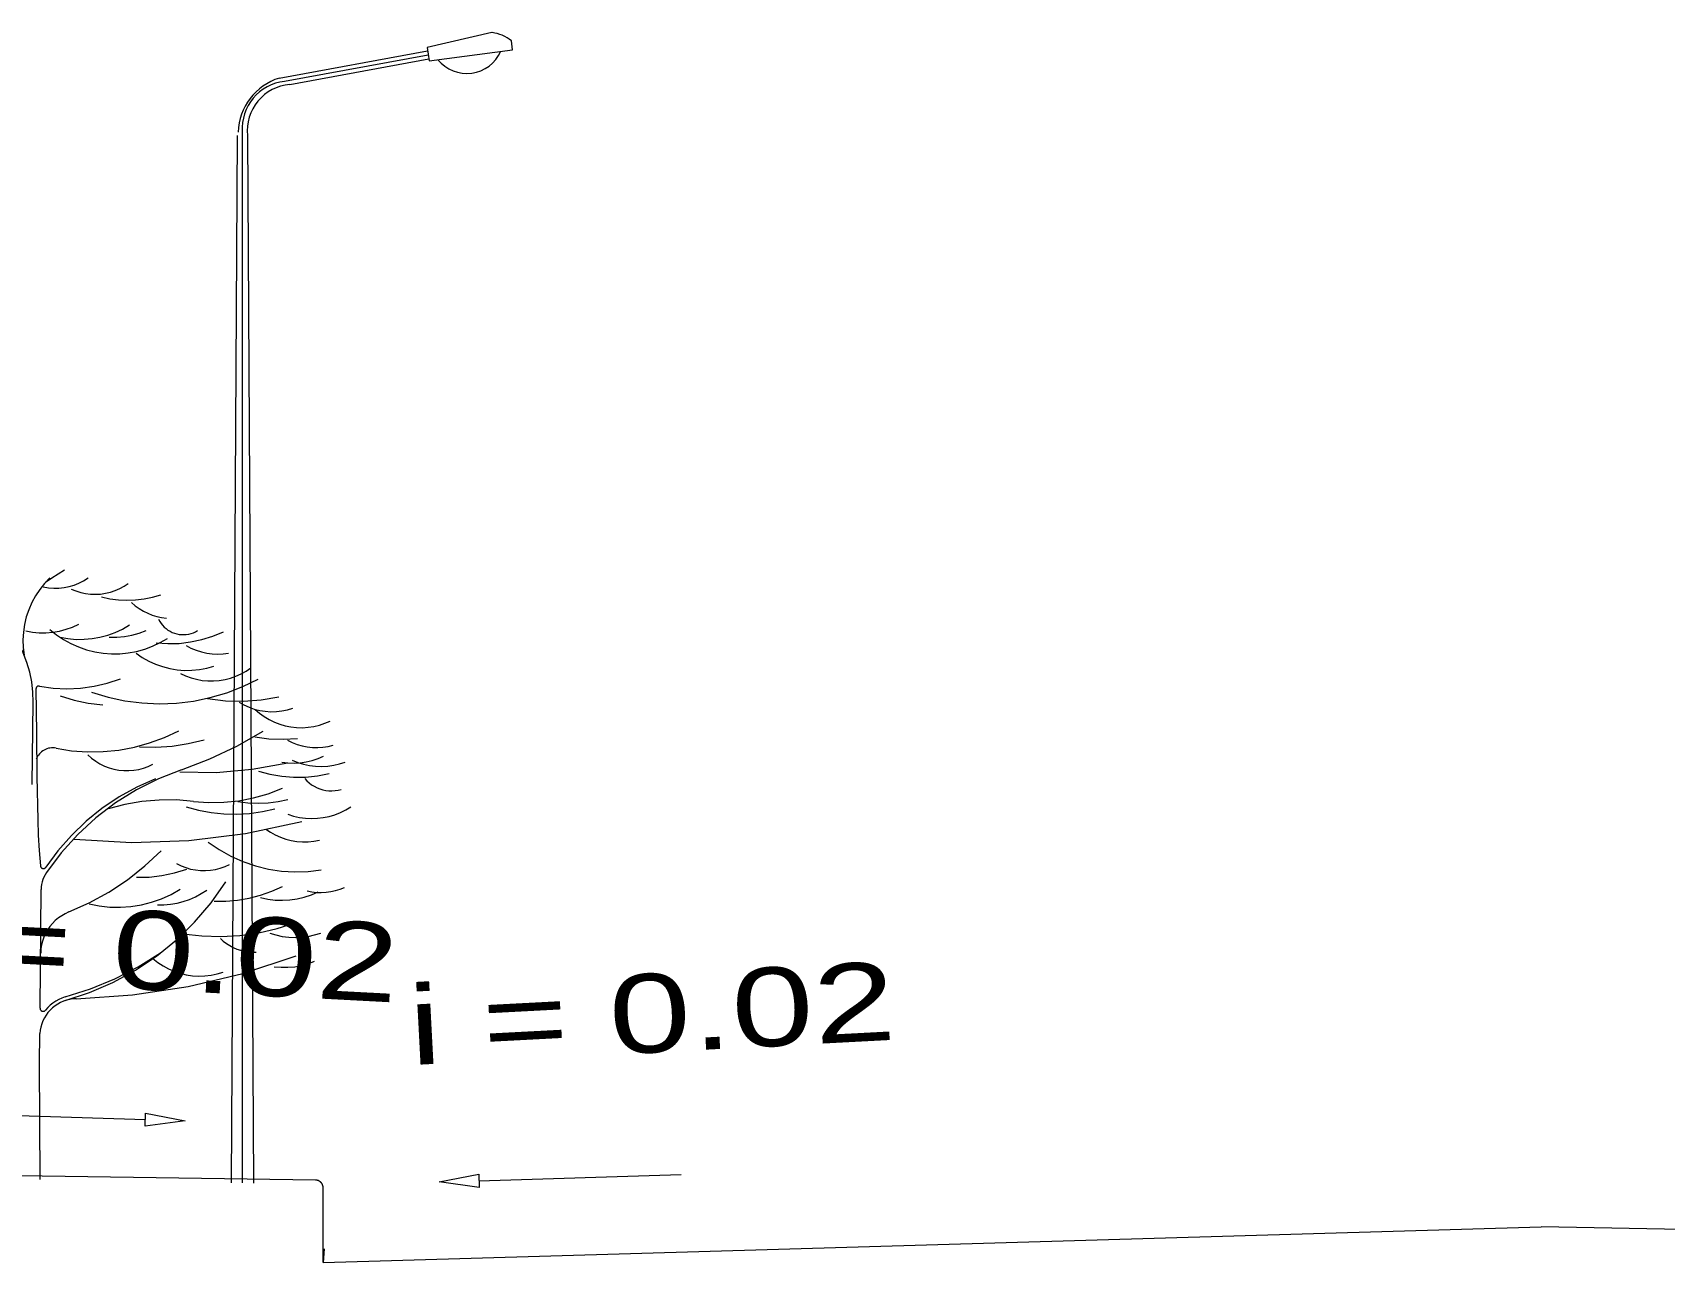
# Model space of a CAD drawing. Header units: metres. Extents: x 533049 to 537618, y 1849954 to 1852676.
# Drawn here: x 535964.4 to 536136, y 1851988.8 to 1852118.1 of the extents above; entities that cross this region are included whole.
import ezdxf

# ---------------------------------------------------------------- set-up
doc = ezdxf.new("R2010")
doc.units = ezdxf.units.M
doc.header["$LTSCALE"] = 2
for name, color, linetype, lineweight in [('2', 7, 'Continuous', 13), ('21', 7, 'Continuous', 13), ('59', 7, 'Continuous', 13)]:
    doc.layers.add(name, color=color, linetype=linetype, lineweight=lineweight)

msp = doc.modelspace()

# ---------------------------------------------------------------- linework, layer by layer
at = {"layer": '2'}
for p, q in [((535964.34, 1852039.04), (535964.46, 1852047.72)), ((535965.18, 1852015.52), (535965.3, 1852028))]:
    msp.add_line(p, q, dxfattribs=at)
for points in [[(535966.23, 1852060.78), (535965.67, 1852060.2), (535965.16, 1852059.57), (535964.7, 1852058.9), (535964.31, 1852058.19), (535963.99, 1852057.44), (535963.73, 1852056.68), (535963.55, 1852055.89), (535963.43, 1852055.08), (535963.39, 1852054.27), (535963.42, 1852053.46), (535963.53, 1852052.66)], [(535965.53, 1852059.84), (535966.07, 1852059.75), (535966.62, 1852059.71), (535967.16, 1852059.72), (535967.71, 1852059.78), (535968.24, 1852059.89), (535968.77, 1852060.04), (535969.28, 1852060.25), (535969.77, 1852060.49), (535970.23, 1852060.78)], [(535967.76, 1852061.61), (535967.09, 1852061.19), (535966.42, 1852060.76), (535965.76, 1852060.31)], [(535968.47, 1852059.61), (535968.96, 1852059.41), (535969.46, 1852059.25), (535969.97, 1852059.15), (535970.5, 1852059.08), (535971.02, 1852059.06), (535971.55, 1852059.09), (535972.07, 1852059.17), (535972.58, 1852059.29), (535973.08, 1852059.45), (535973.56, 1852059.66), (535974.03, 1852059.91), (535974.47, 1852060.19)], [(535971.64, 1852058.78), (535972.53, 1852058.59), (535973.42, 1852058.48), (535974.33, 1852058.44), (535975.23, 1852058.47), (535976.13, 1852058.58), (535977.01, 1852058.76), (535977.88, 1852059.02)], [(535974.82, 1852058.19), (535975.2, 1852057.86), (535975.62, 1852057.56), (535976.05, 1852057.29), (535976.51, 1852057.06), (535976.98, 1852056.87), (535977.46, 1852056.72), (535977.96, 1852056.61), (535978.47, 1852056.54)], [(535964.46, 1852047.72), (535964.43, 1852048.78), (535964.31, 1852049.84), (535964.1, 1852050.88), (535963.8, 1852051.9), (535963.41, 1852052.89), (535962.94, 1852053.84), (535962.38, 1852054.75), (535961.76, 1852055.61)], [(535963.68, 1852055.21), (535964.38, 1852055.08), (535965.1, 1852055.02), (535965.81, 1852055.02), (535966.52, 1852055.08), (535967.23, 1852055.2), (535967.92, 1852055.38), (535968.6, 1852055.61), (535969.25, 1852055.91)], [(535967.29, 1852054.54), (535968.12, 1852054.4), (535968.97, 1852054.32), (535969.81, 1852054.33), (535970.65, 1852054.4), (535971.48, 1852054.55), (535972.3, 1852054.77), (535973.09, 1852055.06), (535973.85, 1852055.41), (535974.59, 1852055.84)], [(535977.64, 1852056.43), (535977.77, 1852056.21), (535977.91, 1852056), (535978.07, 1852055.8), (535978.25, 1852055.62), (535978.44, 1852055.45), (535978.64, 1852055.3), (535978.86, 1852055.17), (535979.09, 1852055.06), (535979.32, 1852054.97), (535979.57, 1852054.9), (535979.82, 1852054.85), (535980.07, 1852054.83), (535980.32, 1852054.82), (535980.57, 1852054.84), (535980.82, 1852054.88), (535981.07, 1852054.94), (535981.31, 1852055.02), (535981.54, 1852055.13), (535981.76, 1852055.25)], [(535966.23, 1852055.37), (535966.92, 1852054.81), (535967.66, 1852054.32), (535968.43, 1852053.89), (535969.24, 1852053.52), (535970.08, 1852053.23), (535970.94, 1852053.02), (535971.81, 1852052.87), (535972.69, 1852052.81), (535973.58, 1852052.81), (535974.46, 1852052.9), (535975.33, 1852053.06), (535976.19, 1852053.29), (535977.02, 1852053.6), (535977.82, 1852053.98), (535978.59, 1852054.42)], [(535972.47, 1852054.54), (535973.26, 1852054.54), (535974.06, 1852054.62), (535974.84, 1852054.76), (535975.61, 1852054.97), (535976.35, 1852055.25)], [(535977.41, 1852053.95), (535978.61, 1852053.87), (535979.82, 1852053.9), (535981.02, 1852054.05), (535982.2, 1852054.3), (535983.35, 1852054.66), (535984.47, 1852055.13)], [(535975.28, 1852052.88), (535975.93, 1852052.43), (535976.61, 1852052.04), (535977.32, 1852051.71), (535978.06, 1852051.45), (535978.82, 1852051.25), (535979.59, 1852051.12), (535980.38, 1852051.06), (535981.16, 1852051.07), (535981.94, 1852051.15), (535982.71, 1852051.3), (535983.46, 1852051.51)], [(535980.54, 1852053.66), (535981.06, 1852053.39), (535981.6, 1852053.18), (535982.15, 1852053), (535982.72, 1852052.88), (535983.29, 1852052.81), (535983.87, 1852052.78), (535984.45, 1852052.8), (535985.02, 1852052.88)], [(535979.96, 1852050.73), (535980.5, 1852050.48), (535981.07, 1852050.28), (535981.65, 1852050.12), (535982.24, 1852050.01), (535982.84, 1852049.96), (535983.44, 1852049.95), (535984.04, 1852050), (535984.64, 1852050.1), (535985.22, 1852050.25), (535985.79, 1852050.45), (535986.34, 1852050.69), (535986.86, 1852050.98), (535987.36, 1852051.32)], [(535965.13, 1852049.4), (535965.1, 1852049.4), (535965.07, 1852049.4), (535965.04, 1852049.4), (535965.01, 1852049.4), (535964.99, 1852049.39), (535964.96, 1852049.39), (535964.93, 1852049.38), (535964.91, 1852049.36), (535964.88, 1852049.35), (535964.86, 1852049.33), (535964.84, 1852049.31), (535964.82, 1852049.29), (535964.8, 1852049.27), (535964.79, 1852049.24), (535964.78, 1852049.22), (535964.76, 1852049.19), (535964.76, 1852049.16), (535964.75, 1852049.14), (535964.75, 1852049.11), (535964.75, 1852049.08)], [(535964.75, 1852049.08), (535964.8, 1852044.5), (535964.86, 1852039.91), (535964.94, 1852035.33)], [(535965.13, 1852049.4), (535966.55, 1852049.2), (535967.99, 1852049.13), (535969.43, 1852049.19), (535970.86, 1852049.38), (535972.26, 1852049.71), (535973.63, 1852050.16)], [(535970.61, 1852048.78), (535972.34, 1852048.25), (535974.11, 1852047.87), (535975.9, 1852047.63), (535977.71, 1852047.54), (535979.52, 1852047.61), (535981.32, 1852047.82), (535983.09, 1852048.19), (535984.83, 1852048.7), (535986.51, 1852049.35), (535988.14, 1852050.15)], [(535967.3, 1852048.39), (535968.76, 1852047.93), (535970.26, 1852047.61), (535971.78, 1852047.42)], [(535982.81, 1852048.09), (535984.69, 1852047.86), (535986.57, 1852047.82), (535988.45, 1852047.96), (535990.31, 1852048.28)], [(535986.12, 1852047.7), (535986.63, 1852047.42), (535987.17, 1852047.18), (535987.72, 1852046.99), (535988.29, 1852046.85), (535988.87, 1852046.75), (535989.46, 1852046.71), (535990.05, 1852046.73), (535990.63, 1852046.79), (535991.21, 1852046.9), (535991.77, 1852047.07)], [(535987.82, 1852046.96), (535988.27, 1852046.56), (535988.76, 1852046.2), (535989.28, 1852045.89), (535989.83, 1852045.62), (535990.39, 1852045.4), (535990.98, 1852045.23), (535991.57, 1852045.11), (535992.17, 1852045.05), (535992.78, 1852045.03), (535993.38, 1852045.07), (535993.98, 1852045.16), (535994.57, 1852045.3), (535995.15, 1852045.49), (535995.71, 1852045.73)], [(535966.87, 1852042.87), (535968.51, 1852042.61), (535970.17, 1852042.49), (535971.83, 1852042.51), (535973.48, 1852042.67), (535975.11, 1852042.98), (535976.71, 1852043.42), (535978.27, 1852044), (535979.77, 1852044.71)], [(535975.64, 1852043), (535977.36, 1852042.97), (535979.07, 1852043.09), (535980.77, 1852043.35), (535982.43, 1852043.76)], [(535980.06, 1852040.6), (535983.03, 1852041.74), (535985.9, 1852043.1), (535988.67, 1852044.67)], [(535987.77, 1852044.08), (535989.26, 1852043.87), (535990.77, 1852043.81), (535992.28, 1852043.89)], [(535991.2, 1852043.7), (535991.7, 1852043.46), (535992.22, 1852043.27), (535992.75, 1852043.12), (535993.29, 1852043.02), (535993.84, 1852042.96), (535994.39, 1852042.95), (535994.94, 1852042.98), (535995.49, 1852043.06), (535996.02, 1852043.19)], [(535966.87, 1852042.87), (535966.71, 1852042.9), (535966.55, 1852042.91), (535966.39, 1852042.9), (535966.23, 1852042.89), (535966.07, 1852042.86), (535965.91, 1852042.81), (535965.76, 1852042.75), (535965.62, 1852042.68), (535965.48, 1852042.6), (535965.35, 1852042.5), (535965.23, 1852042.39), (535965.11, 1852042.28), (535965.01, 1852042.15), (535964.92, 1852042.02), (535964.84, 1852041.87), (535964.78, 1852041.72)], [(535970.22, 1852042.16), (535970.61, 1852041.81), (535971.04, 1852041.5), (535971.49, 1852041.22), (535971.96, 1852040.99), (535972.45, 1852040.81), (535972.96, 1852040.66), (535973.47, 1852040.56), (535973.99, 1852040.51), (535974.52, 1852040.51), (535975.04, 1852040.55), (535975.56, 1852040.64), (535976.07, 1852040.78), (535976.56, 1852040.96), (535977.04, 1852041.18)], [(535990.63, 1852041.41), (535991.26, 1852041.32), (535991.91, 1852041.3), (535992.55, 1852041.33), (535993.19, 1852041.42), (535993.81, 1852041.57), (535994.42, 1852041.78), (535995.01, 1852042.04)], [(535980.06, 1852040.6), (535977.64, 1852039.66), (535975.32, 1852038.49), (535973.12, 1852037.11), (535971.06, 1852035.54), (535969.15, 1852033.78), (535967.41, 1852031.85), (535965.85, 1852029.78)], [(535979.89, 1852040.39), (535983.71, 1852040.33), (535987.51, 1852040.65), (535991.26, 1852041.34)], [(535988.15, 1852040.45), (535989.36, 1852040.13), (535990.6, 1852039.92), (535991.85, 1852039.82), (535993.1, 1852039.84), (535994.35, 1852039.96), (535995.58, 1852040.2)], [(535991.71, 1852041.6), (535992.3, 1852041.37), (535992.91, 1852041.18), (535993.53, 1852041.05), (535994.16, 1852040.98), (535994.8, 1852040.96), (535995.44, 1852040.99), (535996.07, 1852041.08), (535996.69, 1852041.22), (535997.29, 1852041.41)], [(535977.33, 1852039.65), (535975.37, 1852038.78), (535973.49, 1852037.74), (535971.7, 1852036.54), (535970.03, 1852035.19), (535968.49, 1852033.7), (535967.07, 1852032.09), (535965.81, 1852030.35)], [(535981.32, 1852037.28), (535982.91, 1852037.16), (535984.5, 1852037.18), (535986.09, 1852037.34), (535987.65, 1852037.64), (535989.18, 1852038.08), (535990.67, 1852038.65)], [(535993.04, 1852039.69), (535993.26, 1852039.45), (535993.5, 1852039.23), (535993.75, 1852039.03), (535994.03, 1852038.86), (535994.32, 1852038.71), (535994.62, 1852038.59), (535994.93, 1852038.5), (535995.25, 1852038.43), (535995.57, 1852038.4), (535995.89, 1852038.39), (535996.22, 1852038.41), (535996.54, 1852038.46), (535996.85, 1852038.54)], [(535981.32, 1852037.28), (535979.52, 1852037.43), (535977.71, 1852037.42), (535975.9, 1852037.26), (535974.12, 1852036.96), (535972.36, 1852036.5)], [(535980.54, 1852036.7), (535981.85, 1852036.34), (535983.18, 1852036.1), (535984.53, 1852035.96), (535985.88, 1852035.93), (535987.23, 1852036.01), (535988.57, 1852036.2), (535989.89, 1852036.5)], [(535986, 1852037.28), (535987.05, 1852037.13), (535988.11, 1852037.08), (535989.17, 1852037.12), (535990.22, 1852037.25), (535991.26, 1852037.48)], [(535991.26, 1852035.92), (535991.85, 1852035.73), (535992.47, 1852035.59), (535993.09, 1852035.51), (535993.72, 1852035.48), (535994.35, 1852035.5), (535994.97, 1852035.57), (535995.59, 1852035.7), (535996.19, 1852035.87), (535996.77, 1852036.1), (535997.34, 1852036.38), (535997.88, 1852036.7)], [(535964.94, 1852035.33), (535964.99, 1852033.72), (535965.08, 1852032.11), (535965.22, 1852030.5)], [(535968.76, 1852033.29), (535974.79, 1852032.96), (535980.82, 1852033.16), (535986.81, 1852033.89), (535992.72, 1852035.15)], [(535988.92, 1852034.36), (535989.41, 1852034.03), (535989.93, 1852033.74), (535990.48, 1852033.5), (535991.04, 1852033.3), (535991.61, 1852033.16), (535992.2, 1852033.06), (535992.79, 1852033.02), (535993.39, 1852033.03), (535993.98, 1852033.08), (535994.57, 1852033.19)], [(535968.22, 1852025.64), (535970.36, 1852026.6), (535972.41, 1852027.73), (535974.37, 1852029.03), (535976.21, 1852030.48), (535977.92, 1852032.08)], [(535982.88, 1852032.99), (535984.03, 1852032.2), (535985.25, 1852031.52), (535986.53, 1852030.95), (535987.85, 1852030.5), (535989.2, 1852030.16), (535990.58, 1852029.95), (535991.98, 1852029.87), (535993.37, 1852029.91), (535994.76, 1852030.07)], [(535965.22, 1852030.5), (535965.22, 1852030.47), (535965.23, 1852030.44), (535965.24, 1852030.42), (535965.25, 1852030.39), (535965.26, 1852030.37), (535965.28, 1852030.34), (535965.29, 1852030.32), (535965.31, 1852030.3), (535965.33, 1852030.28), (535965.36, 1852030.26), (535965.38, 1852030.25), (535965.41, 1852030.24), (535965.43, 1852030.22), (535965.46, 1852030.22), (535965.49, 1852030.21), (535965.52, 1852030.21), (535965.54, 1852030.21), (535965.57, 1852030.21), (535965.6, 1852030.21), (535965.63, 1852030.22), (535965.65, 1852030.23), (535965.68, 1852030.24), (535965.7, 1852030.25), (535965.73, 1852030.27), (535965.75, 1852030.29), (535965.77, 1852030.31), (535965.79, 1852030.33), (535965.81, 1852030.35)], [(535965.85, 1852029.78), (535965.71, 1852029.55), (535965.59, 1852029.31), (535965.49, 1852029.05), (535965.41, 1852028.8), (535965.35, 1852028.53), (535965.31, 1852028.27), (535965.3, 1852028)], [(535975.33, 1852029.29), (535976.67, 1852029.32), (535978.01, 1852029.48), (535979.32, 1852029.76), (535980.61, 1852030.15)], [(535979.55, 1852030.73), (535980.02, 1852030.5), (535980.51, 1852030.31), (535981.02, 1852030.16), (535981.54, 1852030.06), (535982.06, 1852030.01), (535982.59, 1852030), (535983.11, 1852030.04), (535983.63, 1852030.12), (535984.14, 1852030.25), (535984.64, 1852030.42), (535985.12, 1852030.63)], [(535967.84, 1852016.33), (535970.39, 1852017.16), (535972.85, 1852018.23), (535975.21, 1852019.52), (535977.44, 1852021.01), (535979.52, 1852022.7), (535981.44, 1852024.58), (535983.18, 1852026.62), (535984.73, 1852028.81)], [(535970.34, 1852026.51), (535971.42, 1852026.28), (535972.53, 1852026.16), (535973.64, 1852026.14), (535974.74, 1852026.22), (535975.84, 1852026.39), (535976.91, 1852026.66), (535977.96, 1852027.03), (535978.97, 1852027.49), (535979.93, 1852028.04)], [(535977.53, 1852026.41), (535978.22, 1852026.41), (535978.91, 1852026.46), (535979.59, 1852026.58), (535980.25, 1852026.74), (535980.91, 1852026.97), (535981.54, 1852027.24), (535982.14, 1852027.57), (535982.72, 1852027.95)], [(535983.49, 1852026.79), (535984.73, 1852026.79), (535985.96, 1852026.89), (535987.18, 1852027.1), (535988.38, 1852027.41), (535989.55, 1852027.82), (535990.68, 1852028.33)], [(535993.28, 1852027.85), (535993.77, 1852027.76), (535994.27, 1852027.7), (535994.77, 1852027.69), (535995.28, 1852027.72), (535995.77, 1852027.79), (535996.26, 1852027.9), (535996.74, 1852028.05), (535997.21, 1852028.23)], [(535988.38, 1852027.18), (535989.14, 1852027), (535989.91, 1852026.9), (535990.68, 1852026.87), (535991.46, 1852026.91), (535992.23, 1852027.01), (535992.98, 1852027.19), (535993.72, 1852027.44), (535994.43, 1852027.75)], [(535968.22, 1852025.64), (535967.83, 1852025.46), (535967.46, 1852025.25), (535967.11, 1852025.01), (535966.78, 1852024.74), (535966.48, 1852024.43), (535966.21, 1852024.1), (535965.97, 1852023.75), (535965.76, 1852023.38), (535965.58, 1852022.99), (535965.44, 1852022.58), (535965.34, 1852022.17), (535965.27, 1852021.75), (535965.25, 1852021.32)], [(535980.22, 1852023.34), (535982.21, 1852023.12), (535984.2, 1852023.06), (535986.2, 1852023.17), (535988.18, 1852023.45), (535990.12, 1852023.89), (535992.03, 1852024.49)], [(535984.16, 1852022.86), (535984.46, 1852022.58), (535984.79, 1852022.32), (535985.13, 1852022.1), (535985.5, 1852021.9), (535985.88, 1852021.74), (535986.27, 1852021.61), (535986.67, 1852021.51), (535987.08, 1852021.44), (535987.49, 1852021.41), (535987.9, 1852021.42)], [(535989.34, 1852023.43), (535989.99, 1852023.22), (535990.66, 1852023.07), (535991.34, 1852022.98), (535992.03, 1852022.95), (535992.71, 1852022.98), (535993.39, 1852023.07), (535994.06, 1852023.22), (535994.72, 1852023.43)], [(535967.84, 1852016.71), (535970.48, 1852017.54), (535973.04, 1852018.6), (535975.5, 1852019.87), (535977.84, 1852021.35)], [(535968.99, 1852016.52), (535974.9, 1852016.92), (535980.75, 1852017.8), (535986.5, 1852019.18), (535992.12, 1852021.03)], [(535977.05, 1852020.74), (535977.57, 1852020.33), (535978.12, 1852019.97), (535978.69, 1852019.66), (535979.3, 1852019.4), (535979.92, 1852019.19), (535980.56, 1852019.03), (535981.21, 1852018.94), (535981.86, 1852018.9), (535982.52, 1852018.91), (535983.17, 1852018.99), (535983.82, 1852019.12), (535984.45, 1852019.3)], [(535989.82, 1852019.88), (535990.54, 1852019.82), (535991.25, 1852019.82), (535991.97, 1852019.88), (535992.68, 1852020.01), (535993.37, 1852020.2), (535994.04, 1852020.46)], [(535968.99, 1852016.52), (535968.65, 1852016.49), (535968.31, 1852016.44), (535967.98, 1852016.36), (535967.66, 1852016.25), (535967.35, 1852016.11), (535967.05, 1852015.95), (535966.76, 1852015.76), (535966.5, 1852015.55), (535966.25, 1852015.31), (535966.02, 1852015.06), (535965.82, 1852014.78), (535965.64, 1852014.49), (535965.49, 1852014.19), (535965.36, 1852013.87), (535965.26, 1852013.54), (535965.19, 1852013.21), (535965.15, 1852012.87)], [(535967.84, 1852016.71), (535967.49, 1852016.59), (535967.16, 1852016.44), (535966.84, 1852016.26), (535966.54, 1852016.06), (535966.26, 1852015.83), (535965.99, 1852015.58), (535965.75, 1852015.31)], [(535965.18, 1852015.52), (535965.18, 1852015.49), (535965.18, 1852015.46), (535965.19, 1852015.43), (535965.2, 1852015.41), (535965.21, 1852015.38), (535965.22, 1852015.36), (535965.24, 1852015.33), (535965.25, 1852015.31), (535965.27, 1852015.29), (535965.29, 1852015.27), (535965.31, 1852015.25), (535965.34, 1852015.24), (535965.36, 1852015.22), (535965.39, 1852015.21), (535965.42, 1852015.2), (535965.44, 1852015.2), (535965.47, 1852015.19), (535965.5, 1852015.19), (535965.53, 1852015.19), (535965.56, 1852015.2), (535965.59, 1852015.2), (535965.61, 1852015.21), (535965.64, 1852015.22), (535965.66, 1852015.24), (535965.69, 1852015.25), (535965.71, 1852015.27), (535965.73, 1852015.29), (535965.75, 1852015.31)], [(535965.21, 1851997.5), (535965.12, 1852009.72), (535965.15, 1852012.87)]]:
    msp.add_lwpolyline(points, dxfattribs=at)
at = {"layer": '21'}
for p, q in [((536012.72, 1852118.15), (536005.89, 1852116.58)), ((536014.88, 1852116.35), (536014.76, 1852117.3)), ((536014.88, 1852116.35), (536014.76, 1852117.3)), ((535990.35, 1852113.37), (536005.94, 1852116.24)), ((535990.35, 1852113.37), (536005.94, 1852116.24)), ((535990.9, 1852113.03), (536006.01, 1852115.82)), ((535990.9, 1852113.03), (536006.01, 1852115.82)), ((536005.89, 1852116.58), (536006.1, 1852115.18)), ((536006.1, 1852115.18), (536014.88, 1852116.35)), ((536006.1, 1852115.18), (536014.88, 1852116.35)), ((535991.44, 1852112.69), (536006.07, 1852115.39)), ((535991.44, 1852112.69), (536006.07, 1852115.39)), ((535985.91, 1852107.33), (535985.3, 1851997.15)), ((535986.46, 1852107.7), (535986.46, 1851997.13)), ((535987.01, 1852107.33), (535987.64, 1851997.11)), ((535976.27, 1852003.79), (535954.98, 1852004.44)), ((536011.34, 1851997.36), (536032.63, 1851998.01))]:
    msp.add_line(p, q, dxfattribs=at)
msp.add_lwpolyline([(536012.72, 1852118.15), (536005.89, 1852116.58), (536006.1, 1852115.18)], dxfattribs=at)
for points in [[(535976.29, 1852004.49), (535980.45, 1852003.67), (535976.24, 1852003.1)], [(536011.36, 1851996.67), (536007.16, 1851997.24), (536011.32, 1851998.06)]]:
    msp.add_lwpolyline(points, close=True, dxfattribs=at)
for centre, radius, start, end in [((536012.26, 1852114.17), 4.01, 51.2644, 83.3515), ((536010.07, 1852117.75), 3.9, 218.8806, 336.2985), ((535992.21, 1852107.45), 6.2, 107.4084, 177.8566), ((535991.48, 1852108.03), 5.03, 96.6499, 183.7888), ((535991.86, 1852107.83), 4.88, 94.8772, 185.8923)]:
    msp.add_arc(centre, radius, start, end, dxfattribs=at)
at = {"layer": '59'}
msp.add_line((536251.06, 1851990.22), (536123.06, 1851992.51), dxfattribs=at)
for points in [[(535994.96, 1851988.78), (535994.96, 1851996.62), (535994.96, 1851996.65), (535994.96, 1851996.67), (535994.96, 1851996.69), (535994.95, 1851996.71), (535994.95, 1851996.73), (535994.95, 1851996.76), (535994.94, 1851996.78), (535994.94, 1851996.8), (535994.94, 1851996.82), (535994.93, 1851996.84), (535994.92, 1851996.86), (535994.92, 1851996.88), (535994.91, 1851996.9), (535994.9, 1851996.92), (535994.89, 1851996.94), (535994.89, 1851996.96), (535994.88, 1851996.98), (535994.87, 1851997), (535994.86, 1851997.02), (535994.85, 1851997.04), (535994.83, 1851997.06), (535994.82, 1851997.08), (535994.81, 1851997.1), (535994.8, 1851997.11), (535994.78, 1851997.13), (535994.77, 1851997.15), (535994.76, 1851997.16), (535994.74, 1851997.18), (535994.73, 1851997.2), (535994.71, 1851997.21), (535994.69, 1851997.23), (535994.68, 1851997.24), (535994.66, 1851997.25), (535994.64, 1851997.27), (535994.63, 1851997.28), (535994.61, 1851997.29), (535994.59, 1851997.31), (535994.57, 1851997.32), (535994.55, 1851997.33), (535994.54, 1851997.34), (535994.52, 1851997.35), (535994.5, 1851997.36), (535994.48, 1851997.37), (535994.46, 1851997.38), (535994.44, 1851997.39), (535994.42, 1851997.39), (535994.4, 1851997.4), (535994.37, 1851997.41), (535994.35, 1851997.41), (535994.33, 1851997.42), (535994.31, 1851997.42), (535994.29, 1851997.43), (535994.27, 1851997.43), (535994.25, 1851997.43), (535994.23, 1851997.44), (535994.2, 1851997.44), (535994.18, 1851997.44), (535994.16, 1851997.44), (535915.1, 1851998.58)], [(535994.96, 1851995.31), (535994.96, 1851996.62), (535994.96, 1851996.67), (535994.95, 1851996.71), (535994.95, 1851996.76), (535994.94, 1851996.8), (535994.93, 1851996.84), (535994.92, 1851996.88), (535994.9, 1851996.92), (535994.89, 1851996.96), (535994.87, 1851997), (535994.85, 1851997.04), (535994.82, 1851997.08), (535994.8, 1851997.11), (535994.77, 1851997.15), (535994.74, 1851997.18), (535994.71, 1851997.21), (535994.68, 1851997.24), (535994.64, 1851997.27), (535994.61, 1851997.29), (535994.57, 1851997.32), (535994.54, 1851997.34), (535994.5, 1851997.36), (535994.46, 1851997.38), (535994.42, 1851997.39), (535994.37, 1851997.41), (535994.33, 1851997.42), (535994.29, 1851997.43), (535994.25, 1851997.43), (535994.2, 1851997.44), (535994.16, 1851997.44), (535915.1, 1851998.58)], [(535995.06, 1851990.22), (535994.96, 1851988.78), (536123.06, 1851992.51)]]:
    msp.add_lwpolyline(points, dxfattribs=at)

# ---------------------------------------------------------------- texts
at = {"layer": '21', "width": 1.4}
for rotation, p in [(357, (535951.53, 1852018.79)), (3, (536004.17, 1852009.53))]:
    msp.add_text('i = 0.02', height=8.272, rotation=rotation, dxfattribs=at).set_placement(p)

doc.saveas('drawing.dxf')
